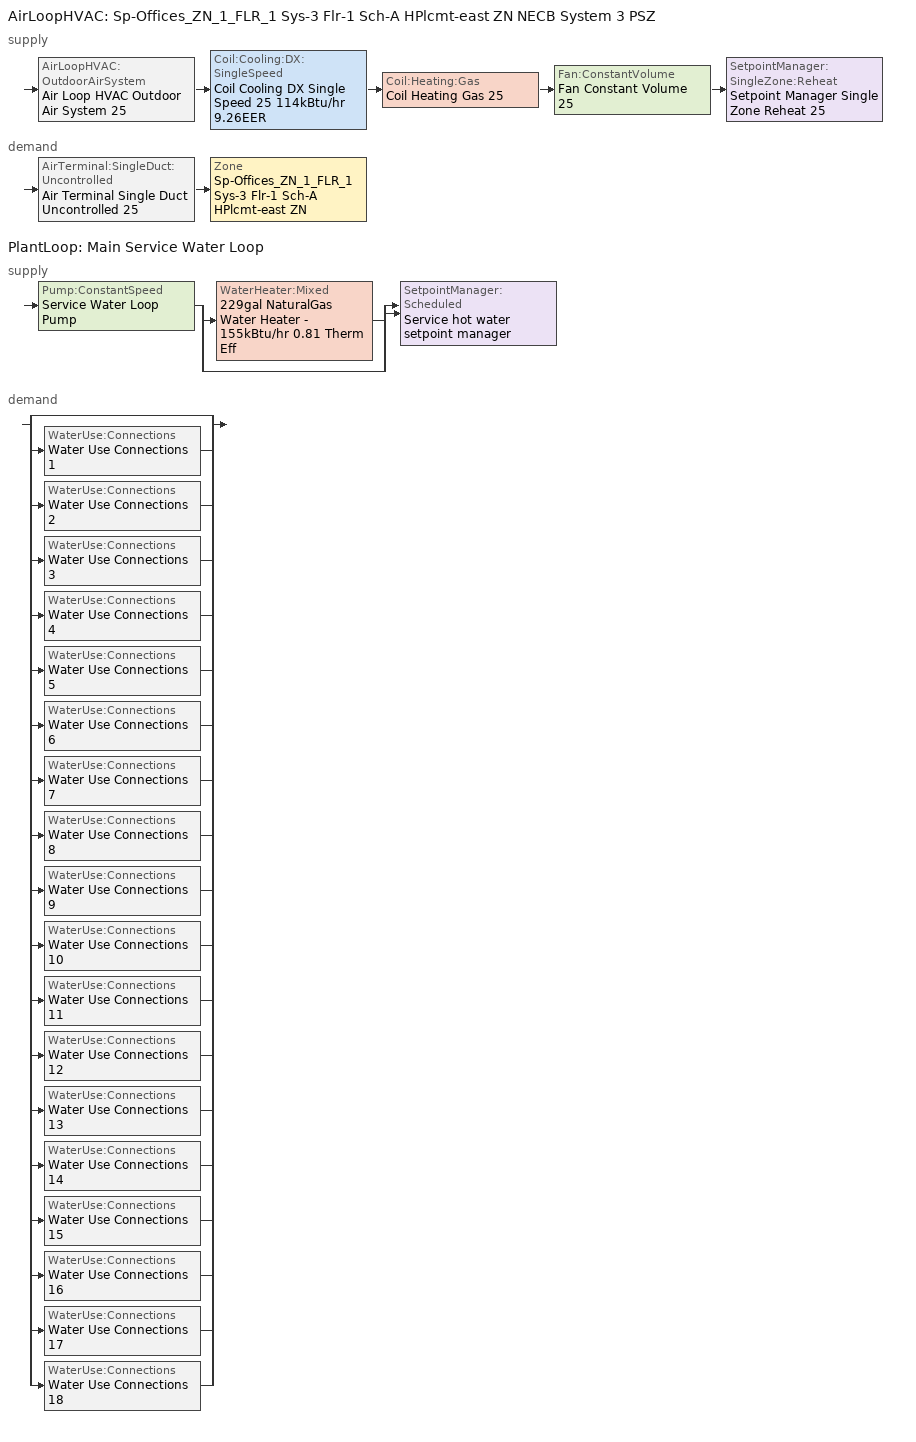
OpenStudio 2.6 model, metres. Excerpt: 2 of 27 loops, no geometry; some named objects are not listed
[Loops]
AirLoopHVAC 'Sp-Offices_ZN_1_FLR_1 Sys-3 Flr-1 Sch-A HPlcmt-east ZN NECB System 3 PSZ'
 supply: AirLoopHVAC:OutdoorAirSystem 'Air Loop HVAC Outdoor Air System 25' > Coil:Cooling:DX:SingleSpeed 'Coil Cooling DX Single Speed 25 114kBtu/hr 9.26EER' > Coil:Heating:Gas 'Coil Heating Gas 25' > Fan:ConstantVolume 'Fan Constant Volume 25' > SetpointManager:SingleZone:Reheat 'Setpoint Manager Single Zone Reheat 25'
 demand: AirTerminal:SingleDuct:Uncontrolled 'Air Terminal Single Duct Uncontrolled 25' > Zone 'Sp-Offices_ZN_1_FLR_1 Sys-3 Flr-1 Sch-A HPlcmt-east ZN'
PlantLoop 'Main Service Water Loop'
 supply: Pump:ConstantSpeed 'Service Water Loop Pump' > split
  | WaterHeater:Mixed '229gal NaturalGas Water Heater - 155kBtu/hr 0.81 Therm Eff'
  | bypass
  join > SetpointManager:Scheduled 'Service hot water setpoint manager'
 demand: split
  | bypass
  | WaterUse:Connections 'Water Use Connections 1'
  | WaterUse:Connections 'Water Use Connections 2'
  | WaterUse:Connections 'Water Use Connections 3'
  | WaterUse:Connections 'Water Use Connections 4'
  | WaterUse:Connections 'Water Use Connections 5'
  | WaterUse:Connections 'Water Use Connections 6'
  | WaterUse:Connections 'Water Use Connections 7'
  | WaterUse:Connections 'Water Use Connections 8'
  | WaterUse:Connections 'Water Use Connections 9'
  | WaterUse:Connections 'Water Use Connections 10'
  | WaterUse:Connections 'Water Use Connections 11'
  | WaterUse:Connections 'Water Use Connections 12'
  | WaterUse:Connections 'Water Use Connections 13'
  | WaterUse:Connections 'Water Use Connections 14'
  | WaterUse:Connections 'Water Use Connections 15'
  | WaterUse:Connections 'Water Use Connections 16'
  | WaterUse:Connections 'Water Use Connections 17'
  | WaterUse:Connections 'Water Use Connections 18'
[Sizing:Zone]
Sp-Offices_ZN_1_FLR_1 Sys-3 Flr-1 Sch-A HPlcmt-east ZN: Zone Cooling Design Supply Air Temperature Input Method=SupplyAirTemperature; Zone Cooling Design Supply Air Temperature {C}=13; Zone Cooling Design Supply Air Temperature Difference {deltaC}=11.11; Zone Heating Design Supply Air Temperature Input Method=SupplyAirTemperature; Zone Heating Design Supply Air Temperature {C}=43; Zone Heating Design Supply Air Temperature Difference {deltaC}=11.11; Zone Cooling Design Supply Air Humidity Ratio {kg-H2O/kg-air}=0.0085; Zone Heating Design Supply Air Humidity Ratio {kg-H2O/kg-air}=0.008; Zone Heating Sizing Factor=1.3; Zone Cooling Sizing Factor=1.1; Cooling Design Air Flow Method=DesignDay; Heating Design Air Flow Method=DesignDay; Account for Dedicated Outdoor Air System=No; Dedicated Outdoor Air System Control Strategy=NeutralSupplyAir; Dedicated Outdoor Air Low Setpoint Temperature for Design {C}=autosize; Dedicated Outdoor Air High Setpoint Temperature for Design {C}=autosize
[Zone equipment]
Sp-Offices_ZN_1_FLR_1 Sys-3 Flr-1 Sch-A HPlcmt-east ZN: Air Terminal Single Duct Uncontrolled 25, Zone HVAC Baseboard Convective Water 25
[PlantLoop]
Main Service Water Loop: Glycol Concentration=0; Maximum Loop Temperature {C}=60; Minimum Loop Temperature {C}=10; Plant Loop Volume {m3}=Autocalculate; Load Distribution Scheme=Optimal
[Sizing:Plant]
Main Service Water Loop: Loop Type=Heating; Design Loop Exit Temperature {C}=60; Loop Design Temperature Difference {deltaC}=5; Sizing Option=NonCoincident; Zone Timesteps in Averaging Window=1; Coincident Sizing Factor Mode=None
[AirLoopHVAC]
Sp-Offices_ZN_1_FLR_1 Sys-3 Flr-1 Sch-A HPlcmt-east ZN NECB System 3 PSZ: Availability Schedule=Sp-Offices_ZN_1_FLR_1 Sys-3 Flr-1 Sch-A HPlcmt-east ZN NECB System 3 PSZ Occ Sch; Design Supply Air Flow Rate {m3/s}=AutoSize
[Sizing:System]
Sp-Offices_ZN_1_FLR_1 Sys-3 Flr-1 Sch-A HPlcmt-east ZN NECB System 3 PSZ: Type of Load to Size On=Sensible; Design Outdoor Air Flow Rate {m3/s}=Autosize; Minimum System Air Flow Ratio=1; Preheat Design Temperature {C}=7; Preheat Design Humidity Ratio {kg-H2O/kg-Air}=0.008; Precool Design Temperature {C}=13; Precool Design Humidity Ratio {kg-H2O/kg-Air}=0.008; Central Cooling Design Supply Air Temperature {C}=13; Central Heating Design Supply Air Temperature {C}=43; Sizing Option=NonCoincident; 100% Outdoor Air in Cooling=No; 100% Outdoor Air in Heating=No; Central Cooling Design Supply Air Humidity Ratio {kg-H2O/kg-Air}=0.0085; Central Heating Design Supply Air Humidity Ratio {kg-H2O/kg-Air}=0.008; Cooling Design Air Flow Method=DesignDay; Cooling Design Air Flow Rate {m3/s}=0; Heating Design Air Flow Method=DesignDay; Heating Design Air Flow Rate {m3/s}=0; System Outdoor Air Method=ZoneSum; Zone Maximum Outdoor Air Fraction=1; Cooling Supply Air Flow Rate Per Floor Area {m3/s-m2}=0.00996765; Cooling Fraction of Autosized Cooling Supply Air Flow Rate=1; Cooling Supply Air Flow Rate Per Unit Cooling Capacity {m3/s-W}=3.94755e-05; Heating Supply Air Flow Rate Per Floor Area {m3/s-m2}=0.00996765; Heating Fraction of Autosized Heating Supply Air Flow Rate=1; Heating Fraction of Autosized Cooling Supply Air Flow Rate=1; Heating Supply Air Flow Rate Per Unit Heating Capacity {m3/s-W}=3.15882e-05; Cooling Design Capacity Method=CoolingDesignCapacity; Cooling Design Capacity {W}=autosize; Cooling Design Capacity Per Floor Area {W/m2}=234.7; Fraction of Autosized Cooling Design Capacity=1; Heating Design Capacity Method=HeatingDesignCapacity; Heating Design Capacity {W}=autosize; Heating Design Capacity Per Floor Area {W/m2}=157; Fraction of Autosized Heating Design Capacity=1; Central Cooling Capacity Control Method=OnOff
[Fan:ConstantVolume]
Fan Constant Volume 25: Availability Schedule=Always On Discrete; Fan Efficiency=0.39975; Pressure Rise {Pa}=640; Maximum Flow Rate {m3/s}=AutoSize; Motor Efficiency=0.615
[Coil:Heating:Gas]
Coil Heating Gas 25: Availability Schedule=Always On Discrete; Gas Burner Efficiency=0.924; Nominal Capacity {W}=AutoSize; Parasitic Electric Load {W}=0; Part Load Fraction Correlation Curve=FURNACE-EFFPLR-NECB2011; Parasitic Gas Load {W}=0
[Coil:Cooling:DX:SingleSpeed]
Coil Cooling DX Single Speed 25 114kBtu/hr 9.26EER: Availability Schedule=Always On Discrete; Rated Total Cooling Capacity {W}=autosize; Rated Sensible Heat Ratio=autosize; Rated COP {W/W}=3.21294; Rated Air Flow Rate {m3/s}=autosize; Rated Evaporator Fan Power Per Volume Flow Rate {W/(m3/s)}=773.3; Total Cooling Capacity Function of Temperature Curve=DXCOOL-NECB2011-REF-CAPFT; Total Cooling Capacity Function of Flow Fraction Curve=DXCOOL-NECB2011-REF-CAPFFLOW; Energy Input Ratio Function of Temperature Curve=DXCOOL-NECB2011-REF-COOLEIRFT; Energy Input Ratio Function of Flow Fraction Curve=DXCOOL-NECB2011-REF-COOLEIRFFLOW; Part Load Fraction Correlation Curve=DXCOOL-NECB2011-REF-COOLPLFFPLR; Condenser Type=AirCooled; Evaporative Condenser Effectiveness=0; Evaporative Condenser Air Flow Rate {m3/s}=Autosize; Evaporative Condenser Pump Rated Power Consumption {W}=Autosize; Crankcase Heater Capacity {W}=0; Maximum Outdoor Dry-Bulb Temperature for Crankcase Heater Operation {C}=0; Basin Heater Capacity {W/K}=0; Basin Heater Setpoint Temperature {C}=10
[Controller:OutdoorAir]
Controller Outdoor Air 25: Minimum Outdoor Air Flow Rate {m3/s}=autosize; Maximum Outdoor Air Flow Rate {m3/s}=Autosize; Economizer Control Type=DifferentialEnthalpy; Economizer Control Action Type=ModulateFlow; Lockout Type=NoLockout; Minimum Limit Type=FixedMinimum; Minimum Outdoor Air Schedule=Sp-Offices_ZN_1_FLR_1 Sys-3 Flr-1 Sch-A HPlcmt-east ZN NECB System 3 PSZ Occ Sch; Controller Mechanical Ventilation=Controller Mechanical Ventilation 25; High Humidity Control=No; Heat Recovery Bypass Control Type=BypassWhenOAFlowGreaterThanMinimum
[Controller:MechanicalVentilation]
Controller Mechanical Ventilation 25: Availability Schedule=Always On Discrete; System Outdoor Air Method=ZoneSum
[AirLoopHVAC:OutdoorAirSystem]
Air Loop HVAC Outdoor Air System 25: Controller=Controller Outdoor Air 25
[SetpointManager:SingleZone:Reheat]
Setpoint Manager Single Zone Reheat 25: Minimum Supply Air Temperature {C}=13; Maximum Supply Air Temperature {C}=43; Control Zone=Sp-Offices_ZN_1_FLR_1 Sys-3 Flr-1 Sch-A HPlcmt-east ZN
[AirTerminal:SingleDuct:Uncontrolled]
Air Terminal Single Duct Uncontrolled 25: Availability Schedule=Always On Discrete; Maximum Air Flow Rate {m3/s}=AutoSize
[SetpointManager:Scheduled]
Service hot water setpoint manager: Control Variable=Temperature; Schedule=Service Water Loop Temp - 140F
[Pump:ConstantSpeed]
Service Water Loop Pump: Rated Flow Rate {m3/s}=autosize; Rated Pump Head {Pa}=64365.5; Rated Power Consumption {W}=autosize; Motor Efficiency=0.7; Fraction of Motor Inefficiencies to Fluid Stream=0; Pump Control Type=Intermittent; Design Power Sizing Method=PowerPerFlowPerPressure; Design Electric Power per Unit Flow Rate {W/(m3/s)}=348701.1; Design Shaft Power per Unit Flow Rate per Unit Head {W-s/m3-Pa}=1.28205
[WaterHeater:Mixed]
229gal NaturalGas Water Heater - 155kBtu/hr 0.81 Therm Eff: Tank Volume {m3}=0.868577; Setpoint Temperature Schedule=Service Water Loop Temp - 140F; Deadband Temperature Difference {deltaC}=2; Maximum Temperature Limit {C}=82.2222; Heater Control Type=Cycle; Heater Maximum Capacity {W}=45383.1; Heater Fuel Type=NaturalGas; Heater Thermal Efficiency=0.809608; Part Load Factor Curve=SWH-EFFFPLR-NECB2011; Off Cycle Parasitic Fuel Consumption Rate {W}=20; Off Cycle Parasitic Fuel Type=NaturalGas; Off Cycle Parasitic Heat Fraction to Tank=0.8; On Cycle Parasitic Fuel Type=NaturalGas; On Cycle Parasitic Heat Fraction to Tank=0; Ambient Temperature Indicator=Schedule; Ambient Temperature Schedule=Water Heater Ambient Temp Schedule - 70F; Off Cycle Loss Coefficient to Ambient Temperature {W/K}=11.2126; On Cycle Loss Coefficient to Ambient Temperature {W/K}=11.2126; Use Side Effectiveness=1; Source Side Effectiveness=1; Use Side Design Flow Rate {m3/s}=autosize; Source Side Design Flow Rate {m3/s}=autosize; Indirect Water Heating Recovery Time {hr}=1.5; Source Side Flow Control Mode=IndirectHeatPrimarySetpoint
[WaterUse:Connections]
Name | Water Use Equipment Name 1
Water Use Connections 1 | Cafeteria_zn_1_flr_1 Service Water Use 0.24gal/min
Water Use Connections 2 | Computer_class_zn_1_flr_1 Service Water Use 0.12gal/min
Water Use Connections 3 | Corner_class_1_pod_1_zn_1_flr_1 Service Water Use 0.07gal/min
Water Use Connections 4 | Corner_class_1_pod_2_zn_1_flr_1 Service Water Use 0.07gal/min
Water Use Connections 5 | Corner_class_1_pod_3_zn_1_flr_1 Service Water Use 0.07gal/min
Water Use Connections 6 | Corner_class_2_pod_1_zn_1_flr_1 Service Water Use 0.07gal/min
Water Use Connections 7 | Corner_class_2_pod_2_zn_1_flr_1 Service Water Use 0.07gal/min
Water Use Connections 8 | Corner_class_2_pod_3_zn_1_flr_1 Service Water Use 0.07gal/min
Water Use Connections 9 | Gym_zn_1_flr_1 Service Water Use 0.54gal/min
Water Use Connections 10 | Kitchen_zn_1_flr_1 Service Water Use 0.08gal/min
Water Use Connections 11 | Library_media_center_zn_1_flr_1 Service Water Use 0.15gal/min
Water Use Connections 12 | Mult_class_1_pod_1_zn_1_flr_1 Service Water Use 0.35gal/min
Water Use Connections 13 | Mult_class_1_pod_2_zn_1_flr_1 Service Water Use 0.35gal/min
Water Use Connections 14 | Mult_class_1_pod_3_zn_1_flr_1 Service Water Use 0.35gal/min
Water Use Connections 15 | Mult_class_2_pod_1_zn_1_flr_1 Service Water Use 0.35gal/min
Water Use Connections 16 | Mult_class_2_pod_2_zn_1_flr_1 Service Water Use 0.35gal/min
Water Use Connections 17 | Mult_class_2_pod_3_zn_1_flr_1 Service Water Use 0.23gal/min
Water Use Connections 18 | Offices_zn_1_flr_1 Service Water Use 0.17gal/min
[WaterUse:Equipment:Definition]
Name | Peak Flow Rate {m3/s} | Target Temperature Schedule | Sensible Fraction Schedule | Latent Fraction Schedule
Cafeteria_zn_1_flr_1 Service Water Use Def 0.24gal/min | 1.50573e-05 | Schedule Ruleset 5 | Schedule Ruleset 3 | Schedule Ruleset 4
Computer_class_zn_1_flr_1 Service Water Use Def 0.12gal/min | 7.45697e-06 | Schedule Ruleset 8 | Schedule Ruleset 6 | Schedule Ruleset 7
Corner_class_1_pod_1_zn_1_flr_1 Service Water Use Def 0.07gal/min | 4.55704e-06 | Schedule Ruleset 11 | Schedule Ruleset 9 | Schedule Ruleset 10
Corner_class_1_pod_2_zn_1_flr_1 Service Water Use Def 0.07gal/min | 4.55704e-06 | Schedule Ruleset 14 | Schedule Ruleset 12 | Schedule Ruleset 13
Corner_class_1_pod_3_zn_1_flr_1 Service Water Use Def 0.07gal/min | 4.55704e-06 | Schedule Ruleset 17 | Schedule Ruleset 15 | Schedule Ruleset 16
Corner_class_2_pod_1_zn_1_flr_1 Service Water Use Def 0.07gal/min | 4.55704e-06 | Schedule Ruleset 20 | Schedule Ruleset 18 | Schedule Ruleset 19
Corner_class_2_pod_2_zn_1_flr_1 Service Water Use Def 0.07gal/min | 4.55704e-06 | Schedule Ruleset 23 | Schedule Ruleset 21 | Schedule Ruleset 22
Corner_class_2_pod_3_zn_1_flr_1 Service Water Use Def 0.07gal/min | 4.55704e-06 | Schedule Ruleset 26 | Schedule Ruleset 24 | Schedule Ruleset 25
Gym_zn_1_flr_1 Service Water Use Def 0.54gal/min | 3.413e-05 | Schedule Ruleset 29 | Schedule Ruleset 27 | Schedule Ruleset 28
Kitchen_zn_1_flr_1 Service Water Use Def 0.08gal/min | 5.35372e-06 | Schedule Ruleset 32 | Schedule Ruleset 30 | Schedule Ruleset 31
Library_media_center_zn_1_flr_1 Service Water Use Def 0.15gal/min | 9.53632e-06 | Schedule Ruleset 35 | Schedule Ruleset 33 | Schedule Ruleset 34
Mult_class_1_pod_1_zn_1_flr_1 Service Water Use Def 0.35gal/min | 2.19566e-05 | Schedule Ruleset 38 | Schedule Ruleset 36 | Schedule Ruleset 37
Mult_class_1_pod_2_zn_1_flr_1 Service Water Use Def 0.35gal/min | 2.19566e-05 | Schedule Ruleset 41 | Schedule Ruleset 39 | Schedule Ruleset 40
Mult_class_1_pod_3_zn_1_flr_1 Service Water Use Def 0.35gal/min | 2.19566e-05 | Schedule Ruleset 44 | Schedule Ruleset 42 | Schedule Ruleset 43
Mult_class_2_pod_1_zn_1_flr_1 Service Water Use Def 0.35gal/min | 2.19566e-05 | Schedule Ruleset 47 | Schedule Ruleset 45 | Schedule Ruleset 46
Mult_class_2_pod_2_zn_1_flr_1 Service Water Use Def 0.35gal/min | 2.19566e-05 | Schedule Ruleset 50 | Schedule Ruleset 48 | Schedule Ruleset 49
Mult_class_2_pod_3_zn_1_flr_1 Service Water Use Def 0.23gal/min | 1.44997e-05 | Schedule Ruleset 53 | Schedule Ruleset 51 | Schedule Ruleset 52
Offices_zn_1_flr_1 Service Water Use Def 0.17gal/min | 1.05401e-05 | Schedule Ruleset 56 | Schedule Ruleset 54 | Schedule Ruleset 55
[WaterUse:Equipment]
Name | Water Use Equipment Definition | Space | Flow Rate Fraction Schedule
Cafeteria_zn_1_flr_1 Service Water Use 0.24gal/min | Cafeteria_zn_1_flr_1 Service Water Use Def 0.24gal/min | Cafeteria_ZN_1_FLR_1 | NECB-C-Service Water Heating
Computer_class_zn_1_flr_1 Service Water Use 0.12gal/min | Computer_class_zn_1_flr_1 Service Water Use Def 0.12gal/min | Computer_Class_ZN_1_FLR_1 | NECB-D-Service Water Heating
Corner_class_1_pod_1_zn_1_flr_1 Service Water Use 0.07gal/min | Corner_class_1_pod_1_zn_1_flr_1 Service Water Use Def 0.07gal/min | Corner_Class_1_Pod_1_ZN_1_FLR_1 | NECB-D-Service Water Heating
Corner_class_1_pod_2_zn_1_flr_1 Service Water Use 0.07gal/min | Corner_class_1_pod_2_zn_1_flr_1 Service Water Use Def 0.07gal/min | Corner_Class_1_Pod_2_ZN_1_FLR_1 | NECB-D-Service Water Heating
Corner_class_1_pod_3_zn_1_flr_1 Service Water Use 0.07gal/min | Corner_class_1_pod_3_zn_1_flr_1 Service Water Use Def 0.07gal/min | Corner_Class_1_Pod_3_ZN_1_FLR_1 | NECB-D-Service Water Heating
Corner_class_2_pod_1_zn_1_flr_1 Service Water Use 0.07gal/min | Corner_class_2_pod_1_zn_1_flr_1 Service Water Use Def 0.07gal/min | Corner_Class_2_Pod_1_ZN_1_FLR_1 | NECB-D-Service Water Heating
Corner_class_2_pod_2_zn_1_flr_1 Service Water Use 0.07gal/min | Corner_class_2_pod_2_zn_1_flr_1 Service Water Use Def 0.07gal/min | Corner_Class_2_Pod_2_ZN_1_FLR_1 | NECB-D-Service Water Heating
Corner_class_2_pod_3_zn_1_flr_1 Service Water Use 0.07gal/min | Corner_class_2_pod_3_zn_1_flr_1 Service Water Use Def 0.07gal/min | Corner_Class_2_Pod_3_ZN_1_FLR_1 | NECB-D-Service Water Heating
Gym_zn_1_flr_1 Service Water Use 0.54gal/min | Gym_zn_1_flr_1 Service Water Use Def 0.54gal/min | Gym_ZN_1_FLR_1 | NECB-B-Service Water Heating
Kitchen_zn_1_flr_1 Service Water Use 0.08gal/min | Kitchen_zn_1_flr_1 Service Water Use Def 0.08gal/min | Kitchen_ZN_1_FLR_1 | NECB-B-Service Water Heating
Library_media_center_zn_1_flr_1 Service Water Use 0.15gal/min | Library_media_center_zn_1_flr_1 Service Water Use Def 0.15gal/min | Library_Media_Center_ZN_1_FLR_1 | NECB-C-Service Water Heating
Mult_class_1_pod_1_zn_1_flr_1 Service Water Use 0.35gal/min | Mult_class_1_pod_1_zn_1_flr_1 Service Water Use Def 0.35gal/min | Mult_Class_1_Pod_1_ZN_1_FLR_1 | NECB-D-Service Water Heating
Mult_class_1_pod_2_zn_1_flr_1 Service Water Use 0.35gal/min | Mult_class_1_pod_2_zn_1_flr_1 Service Water Use Def 0.35gal/min | Mult_Class_1_Pod_2_ZN_1_FLR_1 | NECB-D-Service Water Heating
Mult_class_1_pod_3_zn_1_flr_1 Service Water Use 0.35gal/min | Mult_class_1_pod_3_zn_1_flr_1 Service Water Use Def 0.35gal/min | Mult_Class_1_Pod_3_ZN_1_FLR_1 | NECB-D-Service Water Heating
Mult_class_2_pod_1_zn_1_flr_1 Service Water Use 0.35gal/min | Mult_class_2_pod_1_zn_1_flr_1 Service Water Use Def 0.35gal/min | Mult_Class_2_Pod_1_ZN_1_FLR_1 | NECB-D-Service Water Heating
Mult_class_2_pod_2_zn_1_flr_1 Service Water Use 0.35gal/min | Mult_class_2_pod_2_zn_1_flr_1 Service Water Use Def 0.35gal/min | Mult_Class_2_Pod_2_ZN_1_FLR_1 | NECB-D-Service Water Heating
Mult_class_2_pod_3_zn_1_flr_1 Service Water Use 0.23gal/min | Mult_class_2_pod_3_zn_1_flr_1 Service Water Use Def 0.23gal/min | Mult_Class_2_Pod_3_ZN_1_FLR_1 | NECB-D-Service Water Heating
Offices_zn_1_flr_1 Service Water Use 0.17gal/min | Offices_zn_1_flr_1 Service Water Use Def 0.17gal/min | Offices_ZN_1_FLR_1 | NECB-A-Service Water Heating
[Schedule:Ruleset]
Service Water Loop Temp - 140F: Default Day Schedule=Service Water Loop Temp - 140F Default
Water Heater Ambient Temp Schedule - 70F: Default Day Schedule=Water Heater Ambient Temp Schedule - 70F Default
Schedule Ruleset 3: Default Day Schedule=Schedule Day 5
Schedule Ruleset 4: Default Day Schedule=Schedule Day 6
Schedule Ruleset 5: Default Day Schedule=Schedule Day 7
NECB-C-Service Water Heating: Default Day Schedule=NECB-C-Service Water Heating Default
Schedule Ruleset 6: Default Day Schedule=Schedule Day 8
Schedule Ruleset 7: Default Day Schedule=Schedule Day 9
Schedule Ruleset 8: Default Day Schedule=Schedule Day 10
NECB-D-Service Water Heating: Default Day Schedule=NECB-D-Service Water Heating Default
Schedule Ruleset 9: Default Day Schedule=Schedule Day 11
Schedule Ruleset 10: Default Day Schedule=Schedule Day 12
Schedule Ruleset 11: Default Day Schedule=Schedule Day 13
Schedule Ruleset 12: Default Day Schedule=Schedule Day 14
Schedule Ruleset 13: Default Day Schedule=Schedule Day 15
Schedule Ruleset 14: Default Day Schedule=Schedule Day 16
Schedule Ruleset 15: Default Day Schedule=Schedule Day 17
Schedule Ruleset 16: Default Day Schedule=Schedule Day 18
Schedule Ruleset 17: Default Day Schedule=Schedule Day 19
Schedule Ruleset 18: Default Day Schedule=Schedule Day 20
Schedule Ruleset 19: Default Day Schedule=Schedule Day 21
Schedule Ruleset 20: Default Day Schedule=Schedule Day 22
Schedule Ruleset 21: Default Day Schedule=Schedule Day 23
Schedule Ruleset 22: Default Day Schedule=Schedule Day 24
Schedule Ruleset 23: Default Day Schedule=Schedule Day 25
Schedule Ruleset 24: Default Day Schedule=Schedule Day 26
Schedule Ruleset 25: Default Day Schedule=Schedule Day 27
Schedule Ruleset 26: Default Day Schedule=Schedule Day 28
Schedule Ruleset 27: Default Day Schedule=Schedule Day 29
Schedule Ruleset 28: Default Day Schedule=Schedule Day 30
Schedule Ruleset 29: Default Day Schedule=Schedule Day 31
NECB-B-Service Water Heating: Default Day Schedule=NECB-B-Service Water Heating Default
Schedule Ruleset 30: Default Day Schedule=Schedule Day 32
Schedule Ruleset 31: Default Day Schedule=Schedule Day 33
Schedule Ruleset 32: Default Day Schedule=Schedule Day 34
Schedule Ruleset 33: Default Day Schedule=Schedule Day 35
Schedule Ruleset 34: Default Day Schedule=Schedule Day 36
Schedule Ruleset 35: Default Day Schedule=Schedule Day 37
Schedule Ruleset 36: Default Day Schedule=Schedule Day 38
Schedule Ruleset 37: Default Day Schedule=Schedule Day 39
Schedule Ruleset 38: Default Day Schedule=Schedule Day 40
Schedule Ruleset 39: Default Day Schedule=Schedule Day 41
Schedule Ruleset 40: Default Day Schedule=Schedule Day 42
Schedule Ruleset 41: Default Day Schedule=Schedule Day 43
Schedule Ruleset 42: Default Day Schedule=Schedule Day 44
Schedule Ruleset 43: Default Day Schedule=Schedule Day 45
Schedule Ruleset 44: Default Day Schedule=Schedule Day 46
Schedule Ruleset 45: Default Day Schedule=Schedule Day 47
Schedule Ruleset 46: Default Day Schedule=Schedule Day 48
Schedule Ruleset 47: Default Day Schedule=Schedule Day 49
Schedule Ruleset 48: Default Day Schedule=Schedule Day 50
Schedule Ruleset 49: Default Day Schedule=Schedule Day 51
Schedule Ruleset 50: Default Day Schedule=Schedule Day 52
Schedule Ruleset 51: Default Day Schedule=Schedule Day 53
Schedule Ruleset 52: Default Day Schedule=Schedule Day 54
Schedule Ruleset 53: Default Day Schedule=Schedule Day 55
Schedule Ruleset 54: Default Day Schedule=Schedule Day 56
Schedule Ruleset 55: Default Day Schedule=Schedule Day 57
Schedule Ruleset 56: Default Day Schedule=Schedule Day 58
NECB-A-Service Water Heating: Default Day Schedule=NECB-A-Service Water Heating Default
Sp-Offices_ZN_1_FLR_1 Sys-3 Flr-1 Sch-A HPlcmt-east ZN NECB System 3 PSZ Occ Sch: Default Day Schedule=Sp-Offices_ZN_1_FLR_1 Sys-3 Flr-1 Sch-A HPlcmt-east ZN NECB System 3 PSZ Occ Sch Default; Summer Design Day Schedule=Sp-Offices_ZN_1_FLR_1 Sys-3 Flr-1 Sch-A HPlcmt-east ZN NECB System 3 PSZ Occ Sch Summer Design Day; Winter Design Day Schedule=Sp-Offices_ZN_1_FLR_1 Sys-3 Flr-1 Sch-A HPlcmt-east ZN NECB System 3 PSZ Occ Sch Winter Design Day
[Schedule:Day]
Service Water Loop Temp - 140F Default; Schedule Day 7; Schedule Day 10; Schedule Day 13; Schedule Day 16; Schedule Day 19; Schedule Day 22; Schedule Day 25; Schedule Day 28; Schedule Day 31; Schedule Day 34; Schedule Day 37; Schedule Day 40; Schedule Day 43; Schedule Day 46; Schedule Day 49; Schedule Day 52; Schedule Day 55; Schedule Day 58: 24, 0, 60
Water Heater Ambient Temp Schedule - 70F Default: 24, 0, 21.1111
Schedule Day 5; Schedule Day 8; Schedule Day 11; Schedule Day 14; Schedule Day 17; Schedule Day 20; Schedule Day 23; Schedule Day 26; Schedule Day 29; Schedule Day 32; Schedule Day 35; Schedule Day 38; Schedule Day 41; Schedule Day 44; Schedule Day 47; Schedule Day 50; Schedule Day 53; Schedule Day 56: 24, 0, 0.2
Schedule Day 6; Schedule Day 9; NECB-D-Service Water Heating Sat Day; NECB-D-Service Water Heating Sun|Hol Day; Schedule Day 12; Schedule Day 15; Schedule Day 18; Schedule Day 21; Schedule Day 24; Schedule Day 27; Schedule Day 30; Schedule Day 33; Schedule Day 36; Schedule Day 39; Schedule Day 42; Schedule Day 45; Schedule Day 48; Schedule Day 51; Schedule Day 54; Schedule Day 57; NECB-A-Service Water Heating Sat Day; NECB-A-Service Water Heating Sun|Hol Day: 24, 0, 0.05
NECB-C-Service Water Heating Default; NECB-C-Service Water Heating Default|Wkdy Day: 8, 0, 0.05, 9, 0, 0.1, 10, 0, 0.2, 11, 0, 0.3, 12, 0, 0.4, 16, 0, 0.8, 17, 0, 0.6, 18, 0, 0.4, 19, 0, 0.3, 21, 0, 0.2, 24, 0, 0.05
NECB-C-Service Water Heating Sat Day: 8, 0, 0.05, 9, 0, 0.1, 10, 0, 0.2, 11, 0, 0.3, 12, 0, 0.5, 16, 0, 0.9, 17, 0, 0.7, 18, 0, 0.5, 19, 0, 0.3, 21, 0, 0.2, 24, 0, 0.05
NECB-C-Service Water Heating Sun|Hol Day: 8, 0, 0.05, 9, 0, 0.1, 10, 0, 0.2, 11, 0, 0.3, 12, 0, 0.5, 17, 0, 0.9, 18, 0, 0.5, 19, 0, 0.3, 24, 0, 0.05
NECB-D-Service Water Heating Default; NECB-D-Service Water Heating Default|Wkdy Day: 8, 0, 0.05, 10, 0, 0.5, 16, 0, 0.9, 17, 0, 0.7, 18, 0, 0.3, 21, 0, 0.5, 22, 0, 0.3, 24, 0, 0.05
NECB-B-Service Water Heating Default; NECB-B-Service Water Heating Default|Wkdy Day: 1, 0, 0.6, 2, 0, 0.5, 9, 0, 0.05, 11, 0, 0.7, 12, 0, 0.4, 13, 0, 0.5, 15, 0, 0.6, 16, 0, 0.4, 18, 0, 0.3, 19, 0, 0.4, 20, 0, 0.5, 22, 0, 0.8, 24, 0, 0.9
NECB-B-Service Water Heating Sat Day: 1, 0, 0.7, 2, 0, 0.6, 9, 0, 0.05, 11, 0, 0.7, 12, 0, 0.4, 13, 0, 0.5, 15, 0, 0.6, 16, 0, 0.4, 18, 0, 0.3, 19, 0, 0.4, 20, 0, 0.5, 22, 0, 0.8, 24, 0, 0.9
NECB-B-Service Water Heating Sun|Hol Day: 1, 0, 0.5, 2, 0, 0.6, 9, 0, 0.05, 11, 0, 0.7, 12, 0, 0.4, 13, 0, 0.5, 15, 0, 0.6, 16, 0, 0.4, 18, 0, 0.3, 19, 0, 0.4, 20, 0, 0.5, 22, 0, 0.8, 24, 0, 0.5
NECB-A-Service Water Heating Default; NECB-A-Service Water Heating Default|Wkdy Day: 7, 0, 0.05, 8, 0, 0.1, 10, 0, 0.5, 16, 0, 0.9, 17, 0, 0.7, 18, 0, 0.5, 19, 0, 0.3, 22, 0, 0.2, 24, 0, 0.05
Sp-Offices_ZN_1_FLR_1 Sys-3 Flr-1 Sch-A HPlcmt-east ZN NECB System 3 PSZ Occ Sch Default; Sp-Offices_ZN_1_FLR_1 Sys-3 Flr-1 Sch-A HPlcmt-east ZN NECB System 3 PSZ Occ Sch Winter Design Day; Sp-Offices_ZN_1_FLR_1 Sys-3 Flr-1 Sch-A HPlcmt-east ZN NECB System 3 PSZ Occ Sch Summer Design Day: 24, 0, 1
Sp-Offices_ZN_1_FLR_1 Sys-3 Flr-1 Sch-A HPlcmt-east ZN NECB System 3 PSZ Occ Sch Monday; Sp-Offices_ZN_1_FLR_1 Sys-3 Flr-1 Sch-A HPlcmt-east ZN NECB System 3 PSZ Occ Sch Tuesday; Sp-Offices_ZN_1_FLR_1 Sys-3 Flr-1 Sch-A HPlcmt-east ZN NECB System 3 PSZ Occ Sch Wednesday; Sp-Offices_ZN_1_FLR_1 Sys-3 Flr-1 Sch-A HPlcmt-east ZN NECB System 3 PSZ Occ Sch Thursday; Sp-Offices_ZN_1_FLR_1 Sys-3 Flr-1 Sch-A HPlcmt-east ZN NECB System 3 PSZ Occ Sch Friday: 8, 0, 0, 19, 0, 1, 24, 0, 0
Sp-Offices_ZN_1_FLR_1 Sys-3 Flr-1 Sch-A HPlcmt-east ZN NECB System 3 PSZ Occ Sch Saturday; Sp-Offices_ZN_1_FLR_1 Sys-3 Flr-1 Sch-A HPlcmt-east ZN NECB System 3 PSZ Occ Sch Sunday: 24, 0, 0
[Schedule:Rule] Date Specification Type=DateRange; Start Month=1; Start Day=1; End Month=12
Name | Schedule Ruleset | Rule Order | Day Schedule | Apply Monday | Apply Tuesday | Apply Wednesday | Apply Thursday | Apply Friday | End Day | Apply Saturday | Apply Sunday
Schedule Rule 71 | NECB-C-Service Water Heating | 2 | NECB-C-Service Water Heating Default|Wkdy Day | Yes | Yes | Yes | Yes | Yes | 31
Schedule Rule 72 | NECB-C-Service Water Heating | 1 | NECB-C-Service Water Heating Sat Day |  |  |  |  |  | 31 | Yes
Schedule Rule 73 | NECB-C-Service Water Heating | 0 | NECB-C-Service Water Heating Sun|Hol Day |  |  |  |  |  | 31 |  | Yes
Schedule Rule 74 | NECB-D-Service Water Heating | 2 | NECB-D-Service Water Heating Default|Wkdy Day | Yes | Yes | Yes | Yes | Yes | 31
Schedule Rule 75 | NECB-D-Service Water Heating | 1 | NECB-D-Service Water Heating Sat Day |  |  |  |  |  | 31 | Yes
Schedule Rule 76 | NECB-D-Service Water Heating | 0 | NECB-D-Service Water Heating Sun|Hol Day |  |  |  |  |  | 31 |  | Yes
Schedule Rule 77 | NECB-B-Service Water Heating | 2 | NECB-B-Service Water Heating Default|Wkdy Day | Yes | Yes | Yes | Yes | Yes | 31
Schedule Rule 78 | NECB-B-Service Water Heating | 1 | NECB-B-Service Water Heating Sat Day |  |  |  |  |  | 31 | Yes
Schedule Rule 79 | NECB-B-Service Water Heating | 0 | NECB-B-Service Water Heating Sun|Hol Day |  |  |  |  |  | 31 |  | Yes
Schedule Rule 80 | NECB-A-Service Water Heating | 2 | NECB-A-Service Water Heating Default|Wkdy Day | Yes | Yes | Yes | Yes | Yes | 31
Schedule Rule 81 | NECB-A-Service Water Heating | 1 | NECB-A-Service Water Heating Sat Day |  |  |  |  |  | 31 | Yes
Schedule Rule 82 | NECB-A-Service Water Heating | 0 | NECB-A-Service Water Heating Sun|Hol Day |  |  |  |  |  | 31 |  | Yes
Sp-Offices_ZN_1_FLR_1 Sys-3 Flr-1 Sch-A HPlcmt-east ZN NECB System 3 PSZ Occ Sch Monday Rule | Sp-Offices_ZN_1_FLR_1 Sys-3 Flr-1 Sch-A HPlcmt-east ZN NECB System 3 PSZ Occ Sch | 6 | Sp-Offices_ZN_1_FLR_1 Sys-3 Flr-1 Sch-A HPlcmt-east ZN NECB System 3 PSZ Occ Sch Monday | Yes |  |  |  |  | 25
Sp-Offices_ZN_1_FLR_1 Sys-3 Flr-1 Sch-A HPlcmt-east ZN NECB System 3 PSZ Occ Sch Tuesday Rule | Sp-Offices_ZN_1_FLR_1 Sys-3 Flr-1 Sch-A HPlcmt-east ZN NECB System 3 PSZ Occ Sch | 5 | Sp-Offices_ZN_1_FLR_1 Sys-3 Flr-1 Sch-A HPlcmt-east ZN NECB System 3 PSZ Occ Sch Tuesday |  | Yes |  |  |  | 26
Sp-Offices_ZN_1_FLR_1 Sys-3 Flr-1 Sch-A HPlcmt-east ZN NECB System 3 PSZ Occ Sch Wednesday Rule | Sp-Offices_ZN_1_FLR_1 Sys-3 Flr-1 Sch-A HPlcmt-east ZN NECB System 3 PSZ Occ Sch | 4 | Sp-Offices_ZN_1_FLR_1 Sys-3 Flr-1 Sch-A HPlcmt-east ZN NECB System 3 PSZ Occ Sch Wednesday |  |  | Yes |  |  | 27
Sp-Offices_ZN_1_FLR_1 Sys-3 Flr-1 Sch-A HPlcmt-east ZN NECB System 3 PSZ Occ Sch Thursday Rule | Sp-Offices_ZN_1_FLR_1 Sys-3 Flr-1 Sch-A HPlcmt-east ZN NECB System 3 PSZ Occ Sch | 3 | Sp-Offices_ZN_1_FLR_1 Sys-3 Flr-1 Sch-A HPlcmt-east ZN NECB System 3 PSZ Occ Sch Thursday |  |  |  | Yes |  | 28
Sp-Offices_ZN_1_FLR_1 Sys-3 Flr-1 Sch-A HPlcmt-east ZN NECB System 3 PSZ Occ Sch Friday Rule | Sp-Offices_ZN_1_FLR_1 Sys-3 Flr-1 Sch-A HPlcmt-east ZN NECB System 3 PSZ Occ Sch | 2 | Sp-Offices_ZN_1_FLR_1 Sys-3 Flr-1 Sch-A HPlcmt-east ZN NECB System 3 PSZ Occ Sch Friday |  |  |  |  | Yes | 29
Sp-Offices_ZN_1_FLR_1 Sys-3 Flr-1 Sch-A HPlcmt-east ZN NECB System 3 PSZ Occ Sch Saturday Rule | Sp-Offices_ZN_1_FLR_1 Sys-3 Flr-1 Sch-A HPlcmt-east ZN NECB System 3 PSZ Occ Sch | 1 | Sp-Offices_ZN_1_FLR_1 Sys-3 Flr-1 Sch-A HPlcmt-east ZN NECB System 3 PSZ Occ Sch Saturday |  |  |  |  |  | 30 | Yes
Sp-Offices_ZN_1_FLR_1 Sys-3 Flr-1 Sch-A HPlcmt-east ZN NECB System 3 PSZ Occ Sch Sunday Rule | Sp-Offices_ZN_1_FLR_1 Sys-3 Flr-1 Sch-A HPlcmt-east ZN NECB System 3 PSZ Occ Sch | 0 | Sp-Offices_ZN_1_FLR_1 Sys-3 Flr-1 Sch-A HPlcmt-east ZN NECB System 3 PSZ Occ Sch Sunday |  |  |  |  |  | 31 |  | Yes
[Schedule:Constant]
Always On Discrete: Value=1
[Curve:Biquadratic] Minimum Value of x=13; Maximum Value of x=24; Minimum Value of y=24; Maximum Value of y=46
Name | Coefficient1 Constant | Coefficient2 x | Coefficient3 x**2 | Coefficient4 y | Coefficient5 y**2 | Coefficient6 x*y
DXCOOL-NECB2011-REF-CAPFT | 0.867905 | 0.0142459 | 0.00055436 | -0.0075575 | 3.3e-05 | -0.0001918
DXCOOL-NECB2011-REF-COOLEIRFT | 0.116936 | 0.0284933 | -0.0004112 | 0.0214108 | 0.00016103 | -0.0006791
[Curve:Quadratic] Coefficient1 Constant=1; Coefficient2 x=0; Coefficient3 x**2=0; Minimum Value of x=0; Maximum Value of x=1
DXCOOL-NECB2011-REF-CAPFFLOW; DXCOOL-NECB2011-REF-COOLEIRFFLOW
[Curve:Cubic] Maximum Value of x=1
Name | Coefficient1 Constant | Coefficient2 x | Coefficient3 x**2 | Coefficient4 x**3 | Minimum Value of x
DXCOOL-NECB2011-REF-COOLPLFFPLR | 0.0277 | 4.9151 | -8.184 | 4.2702 | 0.7
SWH-EFFFPLR-NECB2011 | 0.7576 | 1.0071 | -1.4443 | 0.6844 | 0
FURNACE-EFFPLR-NECB2011 | 0.7277 | 1.0667 | -1.5174 | 0.7282 | 0
